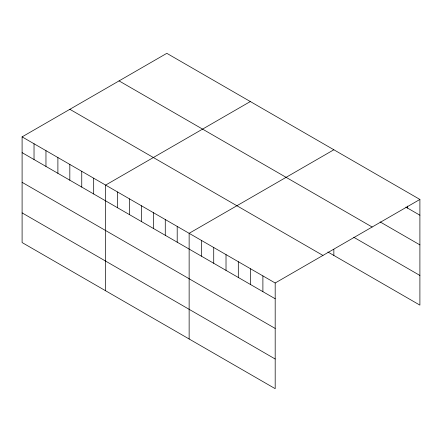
<?xml version="1.0" encoding="UTF-8"?>
<svg xmlns="http://www.w3.org/2000/svg" width="442" height="442" viewBox="0 0 442 442"><rect width="100%" height="100%" fill="white"/><g stroke="black" fill="none" stroke-linecap="round" stroke-linejoin="round"><path stroke-width="0.66" d="M22.1 136.876L275.184 282.996L275.184 388.673L22.1 242.553L22.1 136.876L166.816 53.327L419.9 199.447L419.9 305.124L327.887 252.001M250.332 101.544L105.616 185.099L105.616 290.775M333.854 149.766L189.137 233.315L189.137 338.992M275.184 282.996L419.9 199.447M405.85 207.105L419.9 215.215M380.092 221.906L419.9 244.885M119.058 80.897L372.142 227.017M353.755 237.266L419.9 275.454M69.858 109.307L322.942 255.426M22.1 152.65L275.184 298.764M22.1 182.319L275.184 328.434M22.1 212.884L275.184 359.003M407.607 206.06L407.607 208.121M333.854 249.376L333.854 255.443M262.891 275.896L262.891 291.67M250.597 268.802L250.597 284.571M238.31 261.703L238.31 277.477M226.017 254.609L226.017 270.377M213.724 247.509L213.724 263.283M201.43 240.415L201.43 256.183M177.203 226.426L177.203 242.199M165.275 219.536L165.275 235.31M153.341 212.652L153.341 228.42M141.412 205.762L141.412 221.53M129.478 198.872L129.478 214.646M117.55 191.983L117.55 207.757M93.687 178.209L93.687 193.977M81.753 171.319L81.753 187.093M69.825 164.43L69.825 180.203M57.891 157.545L57.891 173.314M45.962 150.656L45.962 166.424M34.028 143.766L34.028 159.534"/></g></svg>
